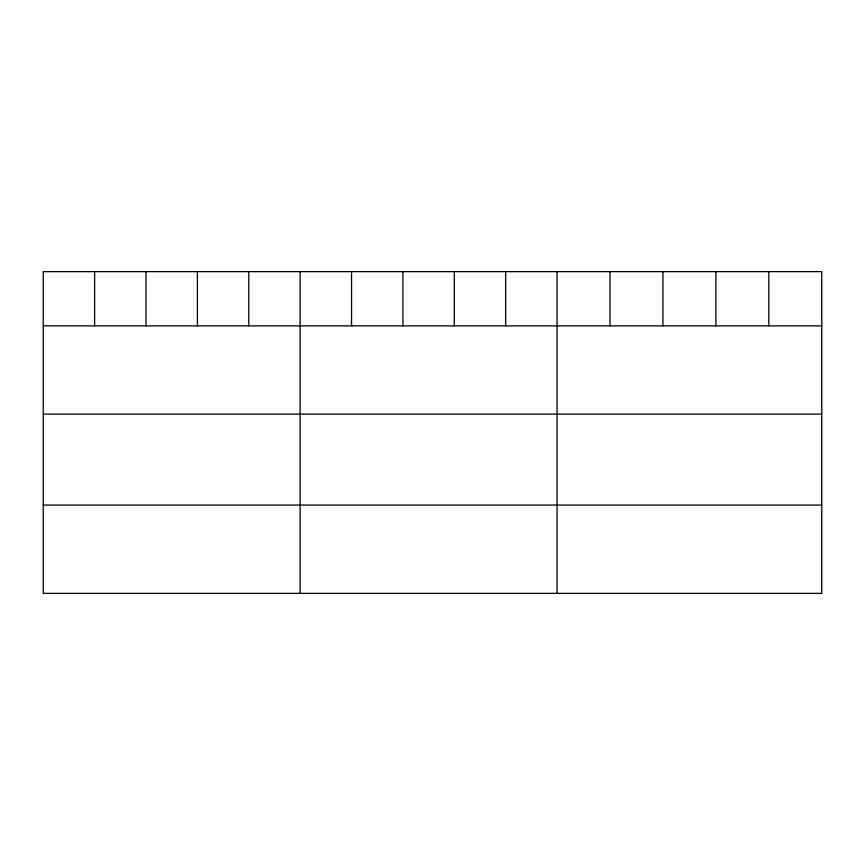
<?xml version="1.0" encoding="UTF-8"?>
<svg xmlns="http://www.w3.org/2000/svg" width="865" height="865" viewBox="0 0 865 865"><rect width="100%" height="100%" fill="white"/><g stroke="black" fill="none" stroke-linecap="round" stroke-linejoin="round"><path stroke-width="1.3" d="M821.75 325.846L821.75 593.379L43.25 593.379L43.25 271.621L821.75 271.621L821.75 325.846L43.25 325.846M43.25 414.13L821.75 414.13M43.25 505.084L821.75 505.084M768.812 271.621L768.812 325.846M715.874 271.621L715.874 325.846M662.936 271.621L662.936 325.846M609.998 271.621L609.998 325.846M557.06 271.621L557.06 593.379M505.679 271.621L505.679 325.846M454.298 271.621L454.298 325.846M402.917 271.621L402.917 325.846M351.536 271.621L351.536 325.846M300.155 271.621L300.155 593.379M248.774 271.621L248.774 325.846M197.393 271.621L197.393 325.846M146.012 271.621L146.012 325.846M94.631 271.621L94.631 325.846"/></g></svg>
